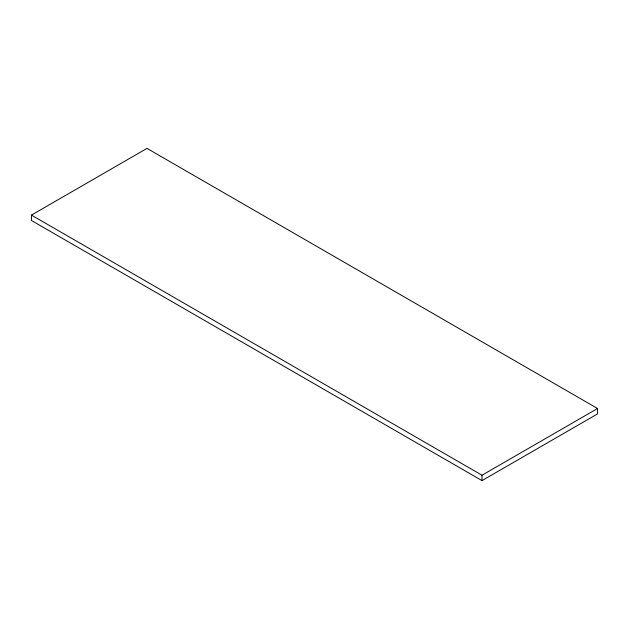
<?xml version="1.0" encoding="UTF-8"?>
<svg xmlns="http://www.w3.org/2000/svg" width="629" height="629" viewBox="0 0 629 629"><rect width="100%" height="100%" fill="white"/><g stroke="black" fill="none" stroke-linecap="round" stroke-linejoin="round"><path stroke-width="0.94" d="M31.45 215.102L147.005 148.389L597.55 408.504L597.55 413.898L481.995 480.611L31.45 220.496L31.45 215.102L481.995 475.225L597.55 408.504M481.995 475.225L481.995 480.611"/></g></svg>
